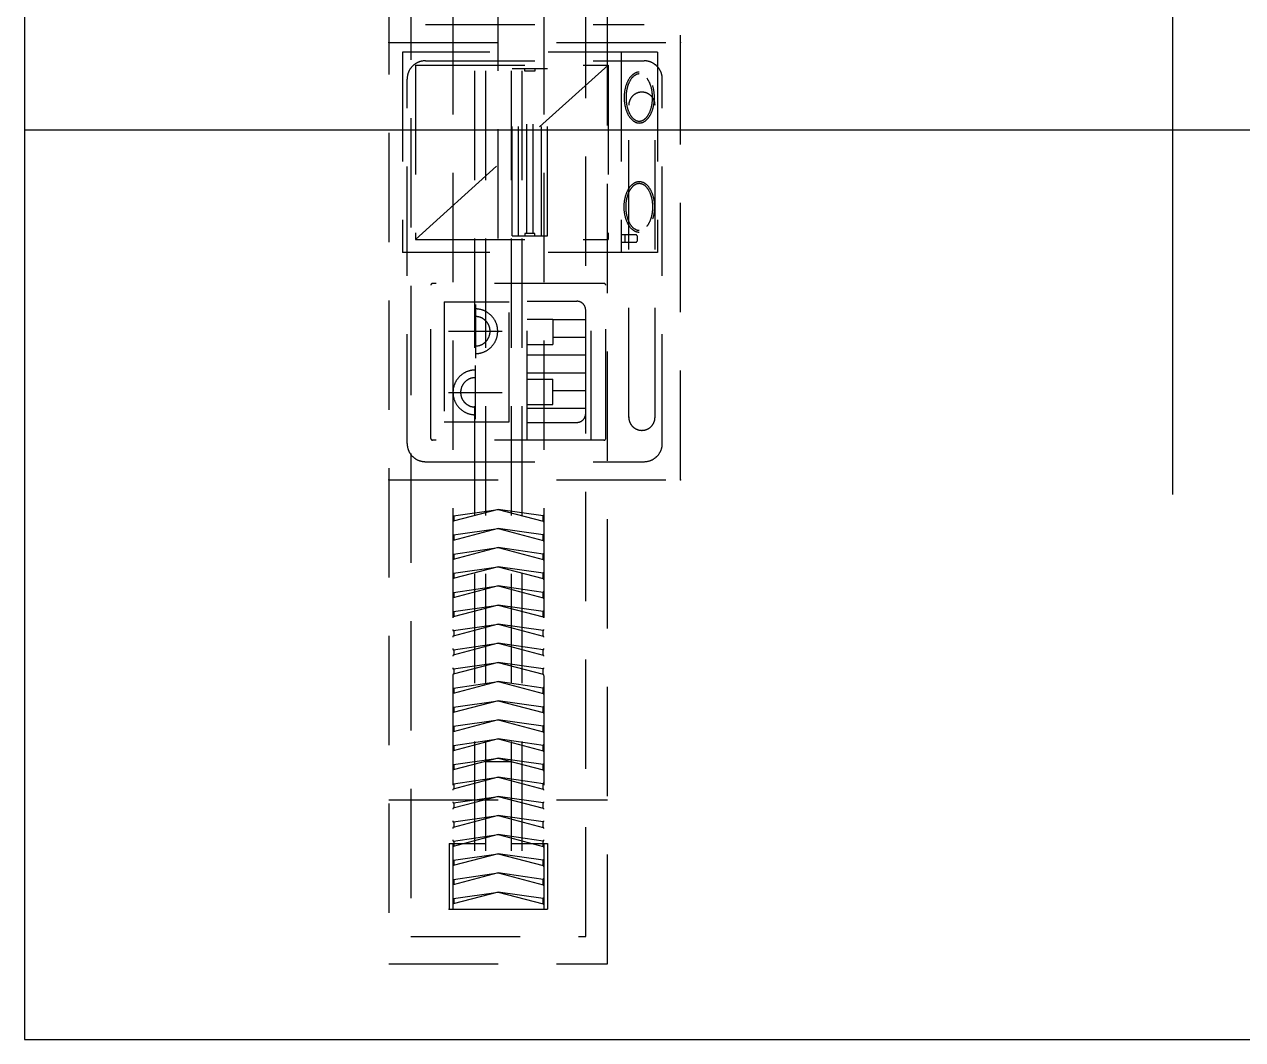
# Model space of a CAD drawing. Header units: millimetres. Extents: x 0 to 253659, y 0 to 59400.
# Drawn here: x 51999 to 55341, y 38113 to 40899 of the extents above; entities that cross this region are included whole.
import ezdxf

# ---------------------------------------------------------------- set-up
doc = ezdxf.new("R2010")
doc.units = ezdxf.units.MM
doc.header["$LTSCALE"] = 200
doc.header["$MEASUREMENT"] = 0
doc.linetypes.add('HID', pattern=[2.3, 1.5, -0.8])
doc.layers.add('1', color=1, linetype='CONTINUOUS')
doc.layers.add('주방기구(기존)', color=8, linetype='HID')
doc.layers.add('x', color=161, linetype='CONTINUOUS', plot=False)

msp = doc.modelspace()

# ---------------------------------------------------------------- linework, layer by layer
at = {"layer": '1'}
msp.add_line((55148.859, 53409.695), (55148.859, 39609.695), dxfattribs=at)
at = {"layer": 'x'}
for p, q in [((51998.859, 40609.695), (51998.859, 38113.405)), ((51998.859, 38113.405), (58148.859, 38113.405))]:
    msp.add_line(p, q, dxfattribs=at)
msp.add_lwpolyline([(73898.859, 40609.695), (73898.859, 53409.695), (51998.859, 53409.695), (51998.859, 40609.695), (73898.859, 40609.695)], dxfattribs=at)
at = {"layer": '주방기구(기존)'}
for p, q in [((52998.859, 46121.787), (52998.859, 38321.787)), ((53058.859, 44321.787), (53058.859, 38396.787)), ((53538.859, 38396.787), (53538.859, 44321.787)), ((53598.859, 38321.787), (53598.859, 44321.787)), ((53173.859, 44171.787), (53173.859, 38471.787)), ((53423.859, 44171.787), (53423.859, 38471.787)), ((53233.859, 43991.787), (53233.859, 38471.787)), ((53263.859, 43991.787), (53263.859, 38471.787)), ((53333.859, 43991.787), (53333.859, 38471.787)), ((53363.859, 43991.787), (53363.859, 38471.787)), ((53798.859, 39649.287), (53798.859, 42049.287)), ((53298.859, 40311.503), (53298.859, 41940.344)), ((53098.859, 40899.287), (53698.859, 40899.287)), ((52998.859, 40849.287), (53798.859, 40849.287)), ((53735.728, 40823.36), (53035.728, 40823.36)), ((53035.728, 40823.36), (53035.728, 40273.36)), ((53635.728, 40823.36), (53635.728, 40273.36)), ((53735.728, 40823.36), (53735.728, 40273.36)), ((53071.442, 40787.646), (53600.013, 40787.646)), ((53071.442, 40309.074), (53600.013, 40787.646)), ((53071.442, 40787.646), (53071.442, 40309.074)), ((53098.859, 40799.287), (53698.859, 40799.287)), ((53337.114, 40778.145), (53434.342, 40778.145)), ((53337.114, 40318.575), (53337.114, 40778.145)), ((53353.989, 40318.575), (53353.989, 40778.145)), ((53371.974, 40771.265), (53371.974, 40778.145)), ((53399.482, 40778.145), (53399.482, 40771.265)), ((53417.466, 40318.575), (53417.466, 40778.145)), ((53434.342, 40318.575), (53434.342, 40778.145)), ((53600.013, 40787.646), (53600.013, 40309.074)), ((53048.859, 39749.287), (53048.859, 40749.287)), ((53399.482, 40771.265), (53371.974, 40771.265)), ((53377.204, 40325.455), (53377.204, 40771.265)), ((53394.252, 40325.455), (53394.252, 40771.265)), ((53748.859, 39749.287), (53748.859, 40749.287)), ((53656.859, 39821.287), (53656.859, 40677.287)), ((53728.859, 39821.287), (53728.859, 40677.287)), ((53071.442, 40309.074), (53600.013, 40309.074)), ((53337.114, 40318.575), (53434.342, 40318.575)), ((53399.482, 40325.455), (53371.974, 40325.455)), ((53371.974, 40325.455), (53371.974, 40318.575)), ((53399.482, 40318.575), (53399.482, 40325.455)), ((53676.561, 40321.794), (53635.728, 40321.794)), ((53646.221, 40321.794), (53646.221, 40301.794)), ((53679.561, 40318.794), (53679.561, 40304.794)), ((53735.728, 40273.36), (53035.728, 40273.36)), ((53635.728, 40301.794), (53676.561, 40301.794)), ((53113.859, 39763.287), (53113.859, 40183.287)), ((53588.859, 40188.287), (53118.859, 40188.287)), ((53378.508, 39758.287), (53378.508, 40188.287)), ((53553.859, 39758.287), (53553.859, 40188.287)), ((53593.859, 39763.287), (53593.859, 40183.287)), ((53150.502, 40138.073), (53150.502, 39808.502)), ((53150.502, 40138.073), (53328.893, 40138.073)), ((53328.893, 39808.502), (53328.893, 40138.073)), ((53378.508, 40139.537), (53514.312, 40139.537)), ((53236.028, 40130.943), (53236.028, 39983.332)), ((53538.687, 39831.412), (53538.687, 40115.162)), ((53378.508, 40090.787), (53448.151, 40090.787)), ((53448.151, 40090.787), (53448.151, 40021.144)), ((53448.151, 40089.787), (53538.687, 40089.787)), ((53162.222, 40057.137), (53309.833, 40057.137)), ((53448.151, 40041.037), (53538.687, 40041.037)), ((53378.508, 40021.144), (53448.151, 40021.144)), ((53378.508, 39992.287), (53538.687, 39992.287)), ((53236.028, 39815.632), (53236.028, 39963.243)), ((53378.508, 39943.537), (53538.687, 39943.537)), ((53378.508, 39925.43), (53448.151, 39925.43)), ((53448.151, 39855.787), (53448.151, 39925.43)), ((53162.222, 39889.437), (53309.833, 39889.437)), ((53448.151, 39894.787), (53538.687, 39894.787)), ((53378.508, 39855.787), (53448.151, 39855.787)), ((53378.508, 39846.037), (53538.687, 39846.037)), ((53150.502, 39808.502), (53328.893, 39808.502)), ((53378.508, 39807.037), (53514.312, 39807.037)), ((53588.859, 39758.287), (53118.859, 39758.287)), ((53098.859, 39699.287), (53698.859, 39699.287)), ((52998.859, 39649.287), (53798.859, 39649.287)), ((53298.859, 39568.48), (53175.512, 39535.856)), ((53176.051, 39550.736), (53298.859, 39568.48)), ((53176.859, 39550.852), (53176.859, 39536.212)), ((53421.667, 39550.736), (53298.859, 39568.48)), ((53298.859, 39568.48), (53422.206, 39535.856)), ((53420.859, 39550.852), (53420.859, 39536.212)), ((53298.859, 39515.98), (53175.512, 39483.356)), ((53176.051, 39498.236), (53298.859, 39515.98)), ((53298.859, 39515.98), (53422.206, 39483.356)), ((53421.667, 39498.236), (53298.859, 39515.98)), ((53176.859, 39498.352), (53176.859, 39483.712)), ((53420.859, 39498.352), (53420.859, 39483.712)), ((53298.859, 39463.48), (53175.512, 39430.856)), ((53176.051, 39445.736), (53298.859, 39463.48)), ((53176.859, 39445.852), (53176.859, 39431.212)), ((53298.859, 39463.48), (53422.206, 39430.856)), ((53421.667, 39445.736), (53298.859, 39463.48)), ((53420.859, 39445.852), (53420.859, 39431.212)), ((53298.859, 39410.98), (53175.512, 39378.356)), ((53176.051, 39393.236), (53298.859, 39410.98)), ((53421.667, 39393.236), (53298.859, 39410.98)), ((53298.859, 39410.98), (53422.206, 39378.356)), ((53176.859, 39393.352), (53176.859, 39378.712)), ((53420.859, 39393.352), (53420.859, 39378.712)), ((53298.859, 39358.48), (53175.512, 39325.856)), ((53176.051, 39340.736), (53298.859, 39358.48)), ((53176.859, 39340.852), (53176.859, 39326.212)), ((53298.859, 39358.48), (53422.206, 39325.856)), ((53421.667, 39340.736), (53298.859, 39358.48)), ((53420.859, 39340.852), (53420.859, 39326.212)), ((53298.859, 39305.98), (53175.512, 39273.356)), ((53176.051, 39288.236), (53298.859, 39305.98)), ((53298.859, 39305.98), (53422.206, 39273.356)), ((53421.667, 39288.236), (53298.859, 39305.98)), ((53176.859, 39288.352), (53176.859, 39273.712)), ((53420.859, 39288.352), (53420.859, 39273.712)), ((53298.859, 39253.48), (53175.512, 39220.856)), ((53176.051, 39235.736), (53298.859, 39253.48)), ((53176.859, 39235.852), (53176.859, 39221.212)), ((53421.667, 39235.736), (53298.859, 39253.48)), ((53298.859, 39253.48), (53422.206, 39220.856)), ((53420.859, 39235.852), (53420.859, 39221.212)), ((53298.859, 39200.98), (53175.512, 39168.356)), ((53176.051, 39183.236), (53298.859, 39200.98)), ((53176.859, 39183.352), (53176.859, 39168.712)), ((53298.859, 39200.98), (53422.206, 39168.356)), ((53421.667, 39183.236), (53298.859, 39200.98)), ((53420.859, 39183.352), (53420.859, 39168.712)), ((53298.859, 39148.48), (53175.512, 39115.856)), ((53176.051, 39130.736), (53298.859, 39148.48)), ((53421.667, 39130.736), (53298.859, 39148.48)), ((53298.859, 39148.48), (53422.206, 39115.856)), ((53176.859, 39130.852), (53176.859, 39116.212)), ((53420.859, 39130.852), (53420.859, 39116.212)), ((53298.859, 39095.98), (53175.512, 39063.356)), ((53176.051, 39078.236), (53298.859, 39095.98)), ((53176.859, 39078.352), (53176.859, 39063.712)), ((53421.667, 39078.236), (53298.859, 39095.98)), ((53298.859, 39095.98), (53422.206, 39063.356)), ((53420.859, 39078.352), (53420.859, 39063.712)), ((53298.859, 39043.48), (53175.512, 39010.856)), ((53176.051, 39025.736), (53298.859, 39043.48)), ((53298.859, 39043.48), (53422.206, 39010.856)), ((53421.667, 39025.736), (53298.859, 39043.48)), ((53176.859, 39025.852), (53176.859, 39011.212)), ((53420.859, 39025.852), (53420.859, 39011.212)), ((53298.859, 38990.98), (53175.512, 38958.356)), ((53176.051, 38973.236), (53298.859, 38990.98)), ((53176.859, 38973.352), (53176.859, 38958.712)), ((53298.859, 38990.98), (53422.206, 38958.356)), ((53421.667, 38973.236), (53298.859, 38990.98)), ((53420.859, 38973.352), (53420.859, 38958.712)), ((53298.859, 38938.48), (53175.512, 38905.856)), ((53176.051, 38920.736), (53298.859, 38938.48)), ((53298.859, 38938.48), (53422.206, 38905.856)), ((53421.667, 38920.736), (53298.859, 38938.48)), ((53176.859, 38920.852), (53176.859, 38906.212)), ((53420.859, 38920.852), (53420.859, 38906.212)), ((53298.859, 38885.98), (53175.512, 38853.356)), ((53176.051, 38868.236), (53298.859, 38885.98)), ((53176.859, 38868.352), (53176.859, 38853.712)), ((53263.859, 38876.787), (53333.859, 38876.787)), ((53421.667, 38868.236), (53298.859, 38885.98)), ((53298.859, 38885.98), (53422.206, 38853.356)), ((53420.859, 38868.352), (53420.859, 38853.712)), ((53298.859, 38833.48), (53175.512, 38800.856)), ((53176.051, 38815.736), (53298.859, 38833.48)), ((53176.859, 38815.852), (53176.859, 38801.212)), ((53298.859, 38833.48), (53422.206, 38800.856)), ((53421.667, 38815.736), (53298.859, 38833.48)), ((53420.859, 38815.852), (53420.859, 38801.212)), ((52998.859, 38771.787), (53598.859, 38771.787)), ((53263.859, 38771.723), (53175.512, 38748.356)), ((53176.051, 38763.236), (53298.859, 38780.98)), ((53298.859, 38780.98), (53264.1, 38771.787)), ((53362.485, 38771.787), (53298.859, 38780.98)), ((53298.859, 38780.98), (53422.206, 38748.356)), ((53421.667, 38763.236), (53363.847, 38771.59)), ((53176.859, 38763.352), (53176.859, 38748.712)), ((53420.859, 38763.352), (53420.859, 38748.712)), ((53298.859, 38728.48), (53175.512, 38695.856)), ((53176.051, 38710.736), (53298.859, 38728.48)), ((53176.859, 38710.852), (53176.859, 38696.212)), ((53298.859, 38728.48), (53422.206, 38695.856)), ((53421.667, 38710.736), (53298.859, 38728.48)), ((53420.859, 38710.852), (53420.859, 38696.212)), ((53298.859, 38675.98), (53175.512, 38643.356)), ((53176.051, 38658.236), (53298.859, 38675.98)), ((53298.859, 38675.98), (53422.206, 38643.356)), ((53421.667, 38658.236), (53298.859, 38675.98)), ((53163.859, 38651.787), (53163.859, 38471.787)), ((53163.859, 38651.787), (53263.859, 38651.787)), ((53176.859, 38658.352), (53176.859, 38643.712)), ((53333.859, 38651.787), (53433.859, 38651.787)), ((53420.859, 38658.352), (53420.859, 38643.712)), ((53433.859, 38651.787), (53433.859, 38471.787)), ((53298.859, 38623.48), (53175.512, 38590.856)), ((53176.051, 38605.736), (53298.859, 38623.48)), ((53176.859, 38605.852), (53176.859, 38591.212)), ((53421.667, 38605.736), (53298.859, 38623.48)), ((53298.859, 38623.48), (53422.206, 38590.856)), ((53420.859, 38605.852), (53420.859, 38591.212)), ((53298.859, 38570.98), (53175.512, 38538.356)), ((53176.051, 38553.236), (53298.859, 38570.98)), ((53421.667, 38553.236), (53298.859, 38570.98)), ((53298.859, 38570.98), (53422.206, 38538.356)), ((53176.859, 38553.352), (53176.859, 38538.712)), ((53420.859, 38553.352), (53420.859, 38538.712)), ((53298.859, 38518.48), (53175.512, 38485.856)), ((53176.051, 38500.736), (53298.859, 38518.48)), ((53176.859, 38500.852), (53176.859, 38486.212)), ((53298.859, 38518.48), (53422.206, 38485.856)), ((53421.667, 38500.736), (53298.859, 38518.48)), ((53420.859, 38500.852), (53420.859, 38486.212)), ((53163.859, 38471.787), (53433.859, 38471.787)), ((53058.859, 38396.787), (53538.859, 38396.787)), ((52998.859, 38321.787), (53598.859, 38321.787))]:
    msp.add_line(p, q, dxfattribs=at)
for centre, radius, start, end in [((53098.859, 40749.287), 50, 90, 180), ((53698.859, 40749.287), 50, 0, 90), ((53692.859, 40677.287), 36, 0, 180), ((53676.561, 40318.794), 3, 0, 90), ((53676.561, 40304.794), 3, 270, 0), ((53118.859, 40183.287), 5, 90, 180), ((53588.859, 40183.287), 5, 0, 90), ((53514.312, 40115.162), 24.375, 0, 90), ((53236.028, 40057.137), 61.374, 270, 90), ((53236.028, 40057.137), 40.417, 270, 90), ((53236.028, 39889.437), 61.374, 90, 270), ((53236.028, 39889.437), 40.417, 90, 270), ((53514.312, 39831.412), 24.375, 270, 0), ((53692.859, 39821.287), 36, 180, 0), ((53098.859, 39749.287), 50, 180, 270), ((53118.859, 39763.287), 5, 180, 270), ((53588.859, 39763.287), 5, 270, 0), ((53698.859, 39749.287), 50, 270, 0)]:
    msp.add_arc(centre, radius, start, end, dxfattribs=at)
at = {"layer": '주방기구(기존)', "extrusion": (0, 0, -1)}
for major_axis, ratio in [((0, 69.806), 0.59484694), ((0, 64.806), 0.55981317)]:
    msp.add_ellipse((53685.728, 40698.418), major_axis=major_axis, ratio=ratio, dxfattribs=at)
at = {"layer": '주방기구(기존)'}
for major_axis, ratio in [((0, -69.806), 0.59484694), ((0, -64.806), 0.55981317)]:
    msp.add_ellipse((53685.728, 40398.303), major_axis=major_axis, ratio=ratio, dxfattribs=at)
for centre, start_param, end_param in [((53175.859, 39553.722), 1.57079633, 3.23762335), ((53175.859, 39532.902), 0.17453293, 1.57079633), ((53421.859, 39553.722), 3.04556196, 4.71238898), ((53421.859, 39532.902), -1.57079633, -0.17453293), ((53175.859, 39501.222), 1.57079633, 3.23762335), ((53175.859, 39480.402), 0.17453293, 1.57079633), ((53421.859, 39501.222), 3.04556196, 4.71238898), ((53421.859, 39480.402), -1.57079633, -0.17453293), ((53175.859, 39448.722), 1.57079633, 3.23762335), ((53421.859, 39448.722), 3.04556196, 4.71238898), ((53175.859, 39427.902), 0.17453293, 1.57079633), ((53421.859, 39427.902), -1.57079633, -0.17453293), ((53175.859, 39396.222), 1.57079633, 3.23762335), ((53175.859, 39375.402), 0.17453293, 1.57079633), ((53421.859, 39396.222), 3.04556196, 4.71238898), ((53421.859, 39375.402), -1.57079633, -0.17453293), ((53175.859, 39343.722), 1.57079633, 3.23762335), ((53421.859, 39343.722), 3.04556196, 4.71238898), ((53175.859, 39322.902), 0.17453293, 1.57079633), ((53421.859, 39322.902), -1.57079633, -0.17453293), ((53175.859, 39291.222), 1.57079633, 3.23762335), ((53175.859, 39270.402), 0.17453293, 1.57079633), ((53421.859, 39291.222), 3.04556196, 4.71238898), ((53421.859, 39270.402), -1.57079633, -0.17453293), ((53175.859, 39238.722), 1.57079633, 3.23762335), ((53421.859, 39238.722), 3.04556196, 4.71238898), ((53175.859, 39217.902), 0.17453293, 1.57079633), ((53421.859, 39217.902), -1.57079633, -0.17453293), ((53175.859, 39186.222), 1.57079633, 3.23762335), ((53175.859, 39165.402), 0.17453293, 1.57079633), ((53421.859, 39186.222), 3.04556196, 4.71238898), ((53421.859, 39165.402), -1.57079633, -0.17453293), ((53175.859, 39133.722), 1.57079633, 3.23762335), ((53175.859, 39112.902), 0.17453293, 1.57079633), ((53421.859, 39133.722), 3.04556196, 4.71238898), ((53421.859, 39112.902), -1.57079633, -0.17453293), ((53175.859, 39081.222), 1.57079633, 3.23762335), ((53421.859, 39081.222), 3.04556196, 4.71238898), ((53175.859, 39060.402), 0.17453293, 1.57079633), ((53421.859, 39060.402), -1.57079633, -0.17453293), ((53175.859, 39028.722), 1.57079633, 3.23762335), ((53175.859, 39007.902), 0.17453293, 1.57079633), ((53421.859, 39028.722), 3.04556196, 4.71238898), ((53421.859, 39007.902), -1.57079633, -0.17453293), ((53175.859, 38976.222), 1.57079633, 3.23762335), ((53421.859, 38976.222), 3.04556196, 4.71238898), ((53175.859, 38955.402), 0.17453293, 1.57079633), ((53421.859, 38955.402), -1.57079633, -0.17453293), ((53175.859, 38923.722), 1.57079633, 3.23762335), ((53175.859, 38902.902), 0.17453293, 1.57079633), ((53421.859, 38923.722), 3.04556196, 4.71238898), ((53421.859, 38902.902), -1.57079633, -0.17453293), ((53175.859, 38871.222), 1.57079633, 3.23762335), ((53421.859, 38871.222), 3.04556196, 4.71238898), ((53175.859, 38850.402), 0.17453293, 1.57079633), ((53421.859, 38850.402), -1.57079633, -0.17453293), ((53175.859, 38818.722), 1.57079633, 3.23762335), ((53175.859, 38797.902), 0.17453293, 1.57079633), ((53421.859, 38818.722), 3.04556196, 4.71238898), ((53421.859, 38797.902), -1.57079633, -0.17453293), ((53175.859, 38766.222), 1.57079633, 3.23762335), ((53175.859, 38745.402), 0.17453293, 1.57079633), ((53421.859, 38766.222), 3.04556196, 4.71238898), ((53421.859, 38745.402), -1.57079633, -0.17453293), ((53175.859, 38713.722), 1.57079633, 3.23762335), ((53421.859, 38713.722), 3.04556196, 4.71238898), ((53175.859, 38692.902), 0.17453293, 1.57079633), ((53421.859, 38692.902), -1.57079633, -0.17453293), ((53175.859, 38661.222), 1.57079633, 3.23762335), ((53175.859, 38640.402), 0.17453293, 1.57079633), ((53421.859, 38661.222), 3.04556196, 4.71238898), ((53421.859, 38640.402), -1.57079633, -0.17453293), ((53175.859, 38608.722), 1.57079633, 3.23762335), ((53421.859, 38608.722), 3.04556196, 4.71238898), ((53175.859, 38587.902), 0.17453293, 1.57079633), ((53421.859, 38587.902), -1.57079633, -0.17453293), ((53175.859, 38556.222), 1.57079633, 3.23762335), ((53175.859, 38535.402), 0.17453293, 1.57079633), ((53421.859, 38556.222), 3.04556196, 4.71238898), ((53421.859, 38535.402), -1.57079633, -0.17453293), ((53175.859, 38503.722), 1.57079633, 3.23762335), ((53421.859, 38503.722), 3.04556196, 4.71238898), ((53175.859, 38482.902), 0.17453293, 1.57079633), ((53421.859, 38482.902), -1.57079633, -0.17453293)]:
    msp.add_ellipse(centre, major_axis=(0, 3), ratio=0.66666667, start_param=start_param, end_param=end_param, dxfattribs=at)
for p in [(52998.859, 40849.287), (53798.859, 40849.287), (53656.859, 39821.287), (52998.859, 39649.287), (53798.859, 39649.287), (53163.859, 38471.787)]:
    msp.add_point(p, dxfattribs=at)

doc.saveas('drawing.dxf')
